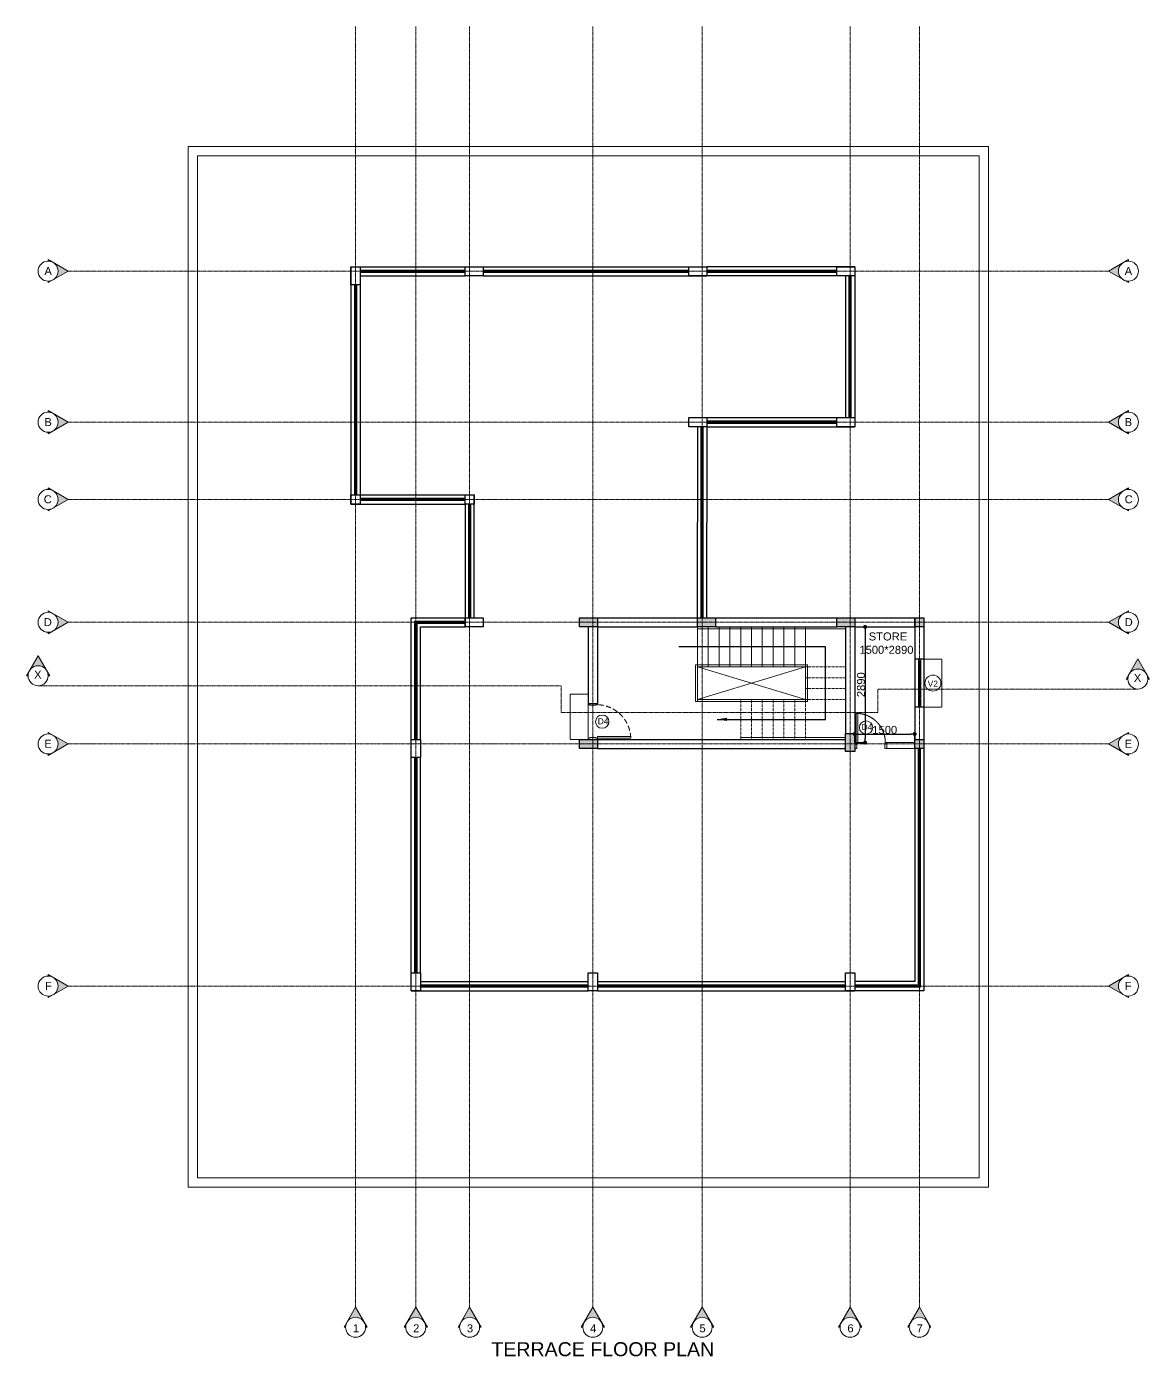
# Model space of a CAD drawing. Header units: millimetres. Extents: x -425671 to 598394, y -194194 to 343585.
# Drawn here: x 36001 to 64064, y 181982 to 215210 of the extents above; entities that cross this region are included whole.
import ezdxf

# ---------------------------------------------------------------- set-up
doc = ezdxf.new("R2010")
doc.units = ezdxf.units.MM
for name, pattern in [('ACAD_ISO10W100', [18, 12, -3, 0, -3]), ('DOT3', [0.06, 0, -0.06]), ('HIDDEN', [9.525, 6.35, -3.175])]:
    doc.linetypes.add(name, pattern=pattern)
for name, color, linetype, lineweight in [('150mm Wall', 250, 'Continuous', 13), ('230mm Wall', 250, 'Continuous', 25), ('A-Door', 250, 'Continuous', 13), ('Bathroom Door', 250, 'Continuous', 9), ('C TEXT', 30, 'Continuous', 13), ('Centre line', 30, 'Continuous', 9), ('Column', 250, 'Continuous', 25), ('Glass', 4, 'Continuous', 5), ('Hidden', 250, 'Continuous', 5), ('Level', 250, 'Continuous', 13), ('Railing', 250, 'Continuous', 9), ('S-DIM', 30, 'Continuous', 13), ('Staircase', 250, 'Continuous', 9), ('TEXT', 30, 'DOT3', 9), ('VENT', 250, 'Continuous', 9)]:
    doc.layers.add(name, color=color, linetype=linetype, lineweight=lineweight)
doc.layers.add('Slab', color=250, linetype='Continuous')
doc.styles.get("Standard").update_dxf_attribs({"font": 'arial.ttf'})
doc.dimstyles.new('ISO-25', dxfattribs={"dimtxt": 200, "dimasz": 180, "dimexe": 1.25, "dimexo": 0.625, "dimtad": 1, "dimtxsty": 'Standard', "dimblk": 'DOT', "dimcen": 2.5, "dimadec": 0, "dimazin": 0, "dimtfac": 1, "dimtmove": 0, "dimatfit": 3, "dimfxl": 0, "dimarcsym": 0})

# ---------------------------------------------------------------- blocks, each defined once
blk = doc.blocks.new('Vent1')
at = {"layer": 'VENT', "linetype": 'Continuous'}
for points in [[(3464310, 845520), (3464250, 845520)], [(3464250, 844320), (3464250, 845520)], [(3464310, 845480), (3464250, 845480)], [(3464255, 844560), (3464255, 845480)], [(3464300, 844560), (3464300, 845480)], [(3464310, 844320), (3464310, 845520)], [(3464310, 844560), (3464250, 844560)], [(3464310, 844520), (3464250, 844520)], [(3464310, 844425), (3464250, 844425)], [(3464310, 844415), (3464250, 844415)], [(3464310, 844320), (3464250, 844320)]]:
    blk.add_lwpolyline(points, dxfattribs=at)
at = {"layer": 'VENT', "color": 4, "linetype": 'Continuous'}
for points in [[(3464277, 844560), (3464277, 845480)], [(3464283, 844560), (3464283, 845480)]]:
    blk.add_lwpolyline(points, dxfattribs=at)
at = {"layer": 'VENT', "linetype": 'Continuous'}
for points in [[(3464310, 844320), (3464310, 844520), (3464250, 844520), (3464250, 844320)], [(3464304, 844326), (3464304, 844514), (3464256, 844514), (3464256, 844326)], [(3464298, 844332), (3464298, 844508), (3464262, 844508), (3464262, 844332)]]:
    blk.add_lwpolyline(points, close=True, dxfattribs=at)
blk = doc.blocks.new('_Dot')
at = {"color": 0, "linetype": 'ByBlock', "lineweight": -2}
blk.add_line((-0.5, 0), (-1, 0), dxfattribs=at)
at = {"color": 0, "linetype": 'ByBlock', "const_width": 0.5}
blk.add_lwpolyline([(-0.25, 0, 1), (0.25, 0, 1)], format="xyb", close=True, dxfattribs=at)
blk = doc.blocks.new('Door1')
at = {"layer": 'Bathroom Door'}
for p, q in [((1900.586, 444.886), (1899.856, 444.886)), ((1900.586, 444.846), (1899.857, 444.846))]:
    blk.add_line(p, q, dxfattribs=at)
for points in [[(1900.736, 444.921), (1900.586, 444.921), (1900.586, 444.886), (1900.636, 444.886), (1900.636, 444.871), (1900.736, 444.871), (1900.736, 444.921)], [(1900.586, 444.886), (1900.586, 444.846)], [(1900.736, 444.121), (1900.586, 444.121), (1900.586, 444.156), (1900.636, 444.156), (1900.636, 444.171), (1900.736, 444.171), (1900.736, 444.121)]]:
    blk.add_lwpolyline(points, dxfattribs=at)
at = {"layer": 'Bathroom Door', "linetype": 'HIDDEN', "ltscale": 20}
blk.add_arc((1900.586, 444.886), 0.73, 180, 270, dxfattribs=at)
blk = doc.blocks.new('Door 900')
at = {"layer": 'A-Door'}
for points in [[(29934124, 12198490), (29934164, 12198490), (29934164, 12198476), (29934239, 12198476), (29934314, 12198476), (29934314, 12198490), (29934354, 12198490), (29934354, 12198524), (29934239, 12198524), (29934124, 12198524)], [(29934164, 12197672), (29934314, 12197672), (29934314, 12197658), (29934354, 12197658), (29934354, 12197624), (29934239, 12197624), (29934124, 12197624), (29934124, 12197658), (29934164, 12197658)]]:
    blk.add_lwpolyline(points, close=True, dxfattribs=at)
blk.add_lwpolyline([(29935187, 12197658), (29934354, 12197658), (29934354, 12197698), (29935185, 12197698)], dxfattribs=at)
at = {"layer": 'A-Door', "linetype": 'HIDDEN', "ltscale": 20}
blk.add_arc((29934327, 12197631), 860, 1.7769, 88.2024, dxfattribs=at)
blk = doc.blocks.new('CC')
at = {"layer": 'C TEXT', "linetype": 'Continuous', "ltscale": 500}
h = blk.add_hatch(color=253, dxfattribs=at)
h.dxf.hatch_style = 1
edge = h.paths.add_edge_path()
edge.add_arc((2471483781, 936793033), 250, 180, 240)
edge.add_line((2471483656, 936792817), (2471483281, 936793033))
edge.add_line((2471483281, 936793033), (2471483656, 936793250))
edge.add_arc((2471483781, 936793033), 250, 120, 180)
h = blk.add_hatch(color=253, dxfattribs=at)
h.dxf.hatch_style = 1
h.paths.add_polyline_path([(2471483781, 936792745), (2471483781, 936792783, -0.131652), (2471483656, 936792817)])
h.paths.add_polyline_path([(2471483781, 936793322), (2471483656, 936793250, -0.131652), (2471483781, 936793283)])
for points in [[(2471483281, 936793033), (2471483781, 936793322)], [(2471483281, 936793033), (2471483781, 936792745)], [(2471483781, 936793283), (2471483781, 936793322)], [(2471483781, 936792745), (2471483781, 936792783)]]:
    blk.add_lwpolyline(points, dxfattribs=at)
blk.add_circle((2471483781, 936793033), 250, dxfattribs=at)
blk = doc.blocks.new('*D250')
at = {"layer": 'Defpoints', "color": 0, "transparency": 16777216}
for p in [(58199, 197533), (56699, 197320), (58199, 197320)]:
    blk.add_point(p, dxfattribs=at)
at = {"layer": 'S-DIM', "color": 0, "lineweight": -2, "transparency": 16777216}
for p, q in [((56699, 197320), (56699, 197534)), ((56799, 197533), (58099, 197533)), ((58199, 197320), (58199, 197534))]:
    blk.add_line(p, q, dxfattribs=at)
at = {"layer": 'S-DIM', "color": 0, "lineweight": -2, "transparency": 16777216, "xscale": 100, "yscale": 100, "zscale": 100, "rotation": 180}
blk.add_blockref('_Dot', (56699, 197533), dxfattribs=at)
at = {"layer": 'S-DIM', "color": 0, "lineweight": -2, "transparency": 16777216, "xscale": 100, "yscale": 100, "zscale": 100}
blk.add_blockref('_Dot', (58199, 197533), dxfattribs=at)
at = {"layer": 'S-DIM', "color": 0, "transparency": 16777216, "insert": (57449, 197635), "char_height": 200, "attachment_point": 5}
blk.add_mtext('1500', dxfattribs=at)
blk = doc.blocks.new('*D251')
at = {"layer": 'Defpoints', "color": 0, "transparency": 16777216}
for p in [(56699, 200210), (56699, 197320), (56958, 197320)]:
    blk.add_point(p, dxfattribs=at)
at = {"layer": 'S-DIM', "color": 0, "lineweight": -2, "transparency": 16777216}
for p, q in [((56700, 200210), (56960, 200210)), ((56958, 200110), (56958, 197420)), ((56700, 197320), (56960, 197320))]:
    blk.add_line(p, q, dxfattribs=at)
at = {"layer": 'S-DIM', "color": 0, "lineweight": -2, "transparency": 16777216, "xscale": 100, "yscale": 100, "zscale": 100}
for p, rotation in [((56958, 200210), 90), ((56958, 197320), 270)]:
    blk.add_blockref('_Dot', p, dxfattribs=dict(at, rotation=rotation))
at = {"layer": 'S-DIM', "color": 0, "transparency": 16777216, "insert": (56856, 198765), "char_height": 200, "attachment_point": 5, "rotation": 90}
blk.add_mtext('2890', dxfattribs=at)
blk = doc.blocks.new('d4')
at = {"layer": 'TEXT', "linetype": 'Continuous'}
blk.add_circle((543327, -501566), 166, dxfattribs=at)
at = {"layer": 'TEXT', "linetype": 'Continuous', "insert": (543214, -501481), "char_height": 150, "attachment_point": 1}
blk.add_mtext_dynamic_manual_height_columns('D4', width=1465.44, gutter_width=12.5, heights=[0], dxfattribs=at)
blk = doc.blocks.new('V2')
at = {"layer": 'TEXT', "linetype": 'Continuous'}
blk.add_circle((537023, -496046), 200, dxfattribs=at)
at = {"layer": 'TEXT', "linetype": 'Continuous', "insert": (536892, -495984), "char_height": 150, "attachment_point": 1}
blk.add_mtext_dynamic_manual_height_columns('V2', width=2115.63, gutter_width=12.5, heights=[0], dxfattribs=at)

msp = doc.modelspace()

# ---------------------------------------------------------------- hatches: boundary and pattern name
at = {"layer": 'Column', "transparency": 33554687}
h = msp.add_hatch(color=256, dxfattribs=at)
h.dxf.hatch_style = 1
h.paths.add_polyline_path([(50269.03, 200439.806), (49819.03, 200439.806), (49819.03, 200209.806), (50269.03, 200209.806)])
h.paths.add_polyline_path([(53219.03, 200439.806), (52769.03, 200439.806), (52769.03, 200209.806), (53219.03, 200209.806)])
h.paths.add_polyline_path([(56699.03, 200439.806), (56249.03, 200439.806), (56249.03, 200209.806), (56699.03, 200209.806)])
h.paths.add_polyline_path([(58429.03, 200439.806), (58199.03, 200439.806), (58199.03, 200209.806), (58429.03, 200209.806)])
h.paths.add_polyline_path([(56699.03, 197549.806), (56469.03, 197549.806), (56469.03, 197099.806), (56699.03, 197099.806)])
h.paths.add_polyline_path([(58429.03, 197399.806), (58199.03, 197399.806), (58199.03, 197169.806), (58429.03, 197169.806)])
h.paths.add_polyline_path([(50269.03, 197399.806), (50153.991, 197399.806), (50039.03, 197399.806), (49819.03, 197399.806), (49819.03, 197169.806), (50269.03, 197169.806)])

# ---------------------------------------------------------------- linework, layer by layer
at = {"layer": '150mm Wall'}
for p, q in [((57499.03, 197319.806), (58199.03, 197319.806)), ((57499.03, 197319.806), (57499.03, 197169.806)), ((57499.03, 197169.806), (58199.03, 197169.806))]:
    msp.add_line(p, q, dxfattribs=at)
at = {"layer": '230mm Wall'}
for p, q in [((44109.03, 203509.806), (44109.03, 203279.806)), ((50269.03, 200439.806), (52769.03, 200439.806)), ((53219.03, 200439.806), (56249.03, 200439.806)), ((56469.03, 200439.806), (58199.03, 200439.806)), ((56699.03, 200439.806), (56699.03, 197549.806)), ((58199.03, 200439.806), (58199.03, 197399.806)), ((58199.03, 200439.806), (58429.03, 200439.806)), ((58429.03, 200439.806), (58429.03, 197399.806)), ((50039.03, 200209.806), (50039.03, 198299.806)), ((50269.03, 200209.806), (52769.03, 200209.806)), ((50269.03, 200209.806), (50269.03, 198299.806)), ((53219.03, 200209.806), (56249.03, 200209.806)), ((56469.03, 200209.806), (56469.03, 197549.806)), ((56699.03, 200209.806), (58199.03, 200209.806)), ((58429.03, 199404.806), (58199.03, 199404.806)), ((50039.03, 198299.806), (50269.03, 198299.806)), ((58429.03, 198204.806), (58199.03, 198204.806)), ((50269.03, 197399.806), (56469.03, 197399.806)), ((50269.03, 197169.806), (56469.03, 197169.806))]:
    msp.add_line(p, q, dxfattribs=at)
at = {"layer": 'Centre line', "linetype": 'ACAD_ISO10W100', "ltscale": 0.6}
for p, q in [((44224.008, 183209.806), (44224.035, 215209.806)), ((45729.018, 183209.806), (45729.044, 215209.806)), ((47074.011, 183209.806), (47074.038, 215209.806)), ((50154.023, 183209.806), (50154.05, 215209.806)), ((52886.511, 183209.806), (52886.538, 215209.806)), ((56584.023, 183209.806), (56584.05, 215209.806)), ((58314.015, 183209.806), (58314.042, 215209.806)), ((37039.03, 209099.806), (63039.03, 209099.806)), ((37039.03, 205324.806), (63039.03, 205324.806)), ((37039.03, 203394.806), (63039.03, 203394.806)), ((37039.03, 200324.806), (63039.03, 200324.806)), ((37039.03, 197284.806), (63039.03, 197284.806)), ((37039.03, 191234.795), (63039.03, 191234.795))]:
    msp.add_line(p, q, dxfattribs=at)
msp.add_lwpolyline([(63775.22, 198658.032), (57278.523, 198658.032), (57278.523, 198068.499), (49359.352, 198068.499), (49359.352, 198740.504), (36289.859, 198740.504)], dxfattribs=at)
at = {"layer": 'Column'}
for points in [[(44109.03, 209209.806), (44339.03, 209209.806), (44339.03, 208759.806), (44109.03, 208759.806)], [(46959.03, 209209.806), (47409.03, 209209.806), (47409.03, 208979.806), (46959.03, 208979.806)], [(52549.03, 209209.806), (52999.03, 209209.806), (52999.03, 208979.806), (52549.03, 208979.806)], [(56249.03, 209209.806), (56699.03, 209209.806), (56699.03, 208979.806), (56249.03, 208979.806)], [(52549.03, 205439.806), (52999.03, 205439.806), (52999.03, 205209.806), (52549.03, 205209.806)], [(56249.03, 205439.806), (56699.03, 205439.806), (56699.03, 205209.806), (56249.03, 205209.806)], [(44109.03, 203509.806), (44339.03, 203509.806), (44339.03, 203279.806), (44109.03, 203279.806)], [(46959.03, 203509.806), (47189.03, 203509.806), (47189.03, 203279.806), (46959.03, 203279.806)], [(46959.03, 200439.806), (47409.03, 200439.806), (47409.03, 200209.806), (46959.03, 200209.806)], [(49819.03, 200439.806), (50269.03, 200439.806), (50269.03, 200209.806), (49819.03, 200209.806)], [(52769.03, 200439.806), (53219.03, 200439.806), (53219.03, 200209.806), (52769.03, 200209.806)], [(56249.03, 200439.806), (56699.03, 200439.806), (56699.03, 200209.806), (56249.03, 200209.806)], [(58199.03, 200439.806), (58429.03, 200439.806), (58429.03, 200209.806), (58199.03, 200209.806)], [(45614.03, 197399.806), (45844.03, 197399.806), (45844.03, 196949.806), (45614.03, 196949.806)], [(49819.03, 197399.806), (50269.03, 197399.806), (50269.03, 197169.806), (49819.03, 197169.806)], [(56469.03, 197549.806), (56699.03, 197549.806), (56699.03, 197099.806), (56469.03, 197099.806)], [(58199.03, 197399.806), (58429.03, 197399.806), (58429.03, 197169.806), (58199.03, 197169.806)], [(45614.03, 191569.785), (45844.03, 191569.785), (45844.03, 191119.785), (45614.03, 191119.785)], [(50039.03, 191569.785), (50269.03, 191569.785), (50269.03, 191119.785), (50039.03, 191119.785)], [(56469.03, 191569.785), (56699.03, 191569.785), (56699.03, 191119.785), (56469.03, 191119.785)]]:
    msp.add_lwpolyline(points, close=True, dxfattribs=at)
at = {"layer": 'Glass'}
for p, q in [((44339.03, 209099.806), (46959.03, 209099.806)), ((44339.03, 209089.806), (46959.03, 209089.806)), ((47409.03, 209099.806), (52549.03, 209099.806)), ((47409.03, 209089.806), (52549.03, 209089.806)), ((52999.03, 209099.806), (56249.03, 209099.806)), ((52999.03, 209089.806), (56249.03, 209089.806)), ((44219.03, 208759.806), (44219.03, 203509.806)), ((44229.03, 208759.806), (44229.03, 203509.806)), ((56579.03, 208979.806), (56579.03, 205439.806)), ((56589.03, 208979.806), (56589.03, 205439.806)), ((52879.03, 205209.806), (52874.03, 200439.931)), ((52889.03, 205209.806), (52884.03, 200439.921)), ((52999.03, 205329.806), (56249.03, 205329.806)), ((52999.03, 205319.806), (56249.03, 205319.806)), ((44339.03, 203399.806), (46959.03, 203399.806)), ((44339.03, 203389.806), (46959.03, 203389.806)), ((47069.03, 203279.806), (47069.03, 200439.806)), ((47079.03, 203279.806), (47079.03, 200439.806))]:
    msp.add_line(p, q, dxfattribs=at)
for points in [[(45724.03, 197399.806), (45724.03, 200329.806), (46959.03, 200329.806)], [(45734.03, 197399.806), (45734.03, 200319.806), (46959.03, 200319.806)], [(58309.03, 197169.806), (58309.03, 191239.785), (56699.03, 191239.785)], [(58319.03, 197169.806), (58319.03, 191229.785), (56699.03, 191229.785)], [(45724.03, 191569.785), (45724.03, 196949.806)], [(45734.03, 191569.785), (45734.03, 196949.806)], [(50039.03, 191239.785), (45844.03, 191239.785)], [(50039.03, 191229.785), (45844.03, 191229.785)], [(56469.03, 191239.785), (50269.03, 191239.785)], [(56469.03, 191229.785), (50269.03, 191229.785)]]:
    msp.add_lwpolyline(points, dxfattribs=at)
at = {"layer": 'Hidden'}
for p, q in [((52769.03, 200209.806), (52769.03, 199209.806)), ((53039.03, 200209.806), (53039.03, 199209.806)), ((53309.03, 200209.806), (53309.03, 199209.806)), ((53579.03, 200209.806), (53579.03, 199209.806)), ((53849.03, 200209.806), (53849.03, 199209.806)), ((54119.03, 200209.806), (54119.03, 199209.806)), ((54389.03, 200209.806), (54389.03, 199209.806)), ((54659.03, 200209.806), (54659.03, 199209.806)), ((54929.03, 200209.806), (54929.03, 199209.806)), ((55199.03, 200209.806), (55199.03, 199209.806)), ((55469.03, 200209.806), (55469.03, 199209.806)), ((52769.03, 199209.806), (55469.03, 199209.806)), ((52769.03, 198399.806), (55469.03, 199209.806)), ((52769.03, 199209.806), (55469.03, 198399.806)), ((55469.03, 199209.806), (55469.03, 198399.806)), ((53849.03, 198399.806), (55469.03, 198399.806))]:
    msp.add_line(p, q, dxfattribs=at)
at = {"layer": 'Hidden', "linetype": 'HIDDEN', "ltscale": 0.3}
for p, q in [((55469.03, 199209.806), (56469.03, 199209.806)), ((55469.03, 198939.806), (56469.03, 198939.806)), ((53849.03, 198399.806), (53849.03, 197399.806)), ((54119.03, 198399.806), (54119.03, 197399.806)), ((54389.03, 198399.806), (54389.03, 197399.806)), ((54659.03, 198399.806), (54659.03, 197399.806)), ((54929.03, 198399.806), (54929.03, 197399.806)), ((55199.03, 198399.806), (55199.03, 197399.806)), ((55469.03, 198669.806), (56469.03, 198669.806)), ((55469.03, 198399.806), (56469.03, 198399.806)), ((55469.03, 198399.806), (55469.03, 197399.806))]:
    msp.add_line(p, q, dxfattribs=at)
at = {"layer": 'Hidden'}
for points in [[(60039.03, 186209.806), (60039.03, 212209.806), (40039.03, 212209.806), (40039.03, 186209.806)], [(59809.03, 186439.806), (59809.03, 211979.806), (40269.03, 211979.806), (40269.03, 186439.806)], [(52719.03, 199259.806), (52769.03, 199259.806), (52769.03, 198349.806), (52719.03, 198349.806)], [(52769.03, 199259.806), (55519.03, 199259.806), (55519.03, 199209.806), (52769.03, 199209.806)], [(52769.03, 198399.806), (55469.03, 198399.806), (55469.03, 199209.806), (52769.03, 199209.806)], [(55519.03, 199259.806), (55469.03, 199259.806), (55469.03, 198349.806), (55519.03, 198349.806)], [(52769.03, 198399.806), (55469.03, 198399.806), (55469.03, 198349.806), (52769.03, 198349.806)]]:
    msp.add_lwpolyline(points, close=True, dxfattribs=at)
at = {"layer": 'Hidden', "linetype": 'HIDDEN', "ltscale": 0.2}
for points in [[(58429.03, 199404.806), (58879.03, 199404.806), (58879.03, 198204.806), (58429.03, 198204.806)], [(50039.03, 198529.806), (49589.03, 198529.806), (49589.03, 197399.806), (50039.03, 197399.806)]]:
    msp.add_lwpolyline(points, close=True, dxfattribs=at)
at = {"layer": 'Railing'}
for p, q in [((44339.03, 209124.806), (46959.03, 209124.806)), ((44339.03, 209064.806), (46959.03, 209064.806)), ((47409.03, 209124.806), (52549.03, 209124.806)), ((47409.03, 209064.806), (52549.03, 209064.806)), ((52999.03, 209124.806), (56249.03, 209124.806)), ((52999.03, 209064.806), (56249.03, 209064.806)), ((44194.03, 208759.806), (44194.03, 203509.806)), ((44254.03, 208759.806), (44254.03, 203509.806)), ((56554.03, 208979.806), (56554.03, 205439.806)), ((56614.03, 208979.806), (56614.03, 205439.806)), ((52999.03, 205354.806), (56249.03, 205354.806)), ((52854.03, 205209.806), (52849.03, 200439.958)), ((52914.03, 205209.806), (52909.03, 200439.895)), ((52999.03, 205294.806), (56249.03, 205294.806)), ((44339.03, 203424.806), (46959.03, 203424.806)), ((44339.03, 203364.806), (46959.03, 203364.806)), ((47044.03, 203279.806), (47044.03, 200439.806)), ((47104.03, 203279.806), (47104.03, 200439.806))]:
    msp.add_line(p, q, dxfattribs=at)
for points in [[(45699.03, 197399.806), (45699.03, 200354.806), (46959.03, 200354.806)], [(45759.03, 197399.806), (45759.03, 200294.806), (46959.03, 200294.806)], [(58284.03, 197169.806), (58284.03, 191264.785), (56699.03, 191264.785)], [(58344.03, 197169.806), (58344.03, 191204.785), (56699.03, 191204.785)], [(45699.03, 191569.785), (45699.03, 196949.806)], [(45759.03, 191569.785), (45759.03, 196949.806)], [(50039.03, 191264.785), (45844.03, 191264.785)], [(50039.03, 191204.785), (45844.03, 191204.785)], [(56469.03, 191264.785), (50269.03, 191264.785)], [(56469.03, 191204.785), (50269.03, 191204.785)]]:
    msp.add_lwpolyline(points, dxfattribs=at)
for points in [[(52769.03, 200209.806), (56469.03, 200209.806), (56469.03, 200159.806), (52769.03, 200159.806)], [(53849.03, 197449.806), (56469.03, 197449.806), (56469.03, 197399.806), (53849.03, 197399.806)]]:
    msp.add_lwpolyline(points, close=True, dxfattribs=at)
at = {"layer": 'Slab'}
for p, q in [((44109.03, 209209.806), (44109.03, 203279.806)), ((44109.03, 209209.806), (46959.03, 209209.806)), ((44339.03, 209209.806), (44339.03, 203279.806)), ((47409.03, 209209.806), (52999.03, 209209.806)), ((56699.03, 209209.806), (52999.03, 209209.806)), ((56699.03, 209209.806), (56699.03, 205209.806)), ((44339.03, 208979.806), (46959.03, 208979.806)), ((47409.03, 208979.806), (52999.03, 208979.806)), ((56699.03, 208979.806), (52999.03, 208979.806)), ((56469.03, 208979.806), (56469.03, 205439.806)), ((52769.271, 205439.806), (56699.03, 205439.806)), ((52769.029, 205209.806), (52764.03, 200440.047)), ((52999.03, 205209.806), (52994.03, 200439.806)), ((52999.03, 205209.806), (56699.03, 205209.806)), ((44109.03, 203509.806), (47189.03, 203509.806)), ((47189.03, 200439.806), (47189.03, 203509.806)), ((44109.03, 203279.806), (46959.03, 203279.806)), ((46959.03, 203279.806), (46959.03, 200209.806)), ((45614.03, 191119.785), (50039.03, 191119.785)), ((45844.03, 191349.785), (50039.03, 191349.785)), ((50269.03, 191119.806), (56699.03, 191119.806))]:
    msp.add_line(p, q, dxfattribs=at)
at = {"layer": 'Slab', "linetype": 'Continuous', "ltscale": 5, "transparency": 33554687}
msp.add_line((50269.03, 191349.806), (56469.03, 191349.806), dxfattribs=at)
at = {"layer": 'Slab', "ltscale": 0.2}
for points in [[(45614.03, 197399.806), (45614.03, 197629.806), (45614.03, 200439.806), (46959.03, 200439.806)], [(45844.03, 197399.806), (45844.03, 200209.806), (46959.03, 200209.806)], [(58429.03, 197169.806), (58429.03, 191119.785), (56699.03, 191119.785)], [(58199.03, 197169.806), (58199.03, 191349.785), (56699.03, 191349.785)], [(45614.03, 191119.785), (45614.03, 196949.806)], [(45844.03, 191569.785), (45844.03, 196949.806)]]:
    msp.add_lwpolyline(points, dxfattribs=at)
at = {"layer": 'Staircase'}
for p, q in [((52769.03, 200209.806), (56469.03, 200209.806)), ((53849.03, 197399.806), (56469.03, 197399.806))]:
    msp.add_line(p, q, dxfattribs=at)

# ---------------------------------------------------------------- block references
at = {"layer": 'A-Door'}
msp.add_blockref('Door 900', (-29884085.444, -12000224.279), dxfattribs=at)
at = {"layer": 'Bathroom Door', "xscale": -1000, "yscale": 1000, "zscale": 1000, "rotation": 89.99999999986657}
msp.add_blockref('Door1', (501619.76, 2097905.446), dxfattribs=at)
at = {"layer": 'C TEXT', "linetype": 'Continuous', "xscale": -1}
for p in [(2471520319.828, -936583933.668), (2471520319.828, -936587708.668), (2471520319.828, -936589638.668), (2471520319.828, -936592708.668), (2471520319.828, -936595748.668), (2471520319.828, -936601798.679)]:
    msp.add_blockref('CC', p, dxfattribs=at)
at = {"layer": 'C TEXT', "linetype": 'Continuous'}
for p in [(-2471420241.769, -936583933.668), (-2471420241.769, -936587708.668), (-2471420241.769, -936589638.668), (-2471420241.769, -936592708.668), (-2471420241.769, -936595748.668), (-2471420241.769, -936601798.679)]:
    msp.add_blockref('CC', p, dxfattribs=at)
at = {"layer": 'C TEXT', "linetype": 'Continuous', "rotation": 270}
for p in [(-936748809.439, 2471666490.604), (-936747304.429, 2471666490.604), (-936745959.436, 2471666490.604), (-936742879.424, 2471666490.604), (-936740146.936, 2471666490.604), (-936736449.424, 2471666490.604), (-936734719.432, 2471666490.604)]:
    msp.add_blockref('CC', p, dxfattribs=at)
at = {"layer": 'Centre line', "linetype": 'Continuous', "rotation": 270}
for p in [(-936756743.615, 2471682771.256), (-936729258.254, 2471682688.785)]:
    msp.add_blockref('CC', p, dxfattribs=at)
at = {"layer": 'Level', "linetype": 'Continuous', "lineweight": 9}
msp.add_blockref('V2', (-478368.83, 694851.153), dxfattribs=at)
at = {"layer": 'Railing'}
msp.add_blockref('Vent1', (-3405961.054, -646115.194), dxfattribs=at)
at = {"layer": 'TEXT', "linetype": 'Continuous'}
for p in [(-492938.682, 699407.704), (-486344.364, 699261.393)]:
    msp.add_blockref('d4', p, dxfattribs=at)

# ---------------------------------------------------------------- texts
at = {"layer": 'C TEXT', "linetype": 'Continuous', "ltscale": 500, "char_height": 200}
for s, insert, attachment_point in [('A', (36632.273, 209203.21), 3), ('A', (63445.786, 209203.21), 1), ('B', (36632.273, 205428.21), 3), ('B', (63445.786, 205428.21), 1), ('C ', (36632.273, 203498.21), 3), ('C ', (63445.786, 203498.21), 1), ('D', (36632.273, 200428.21), 3), ('D', (63445.786, 200428.21), 1), ('E', (36632.273, 197388.21), 3), ('E', (63445.786, 197388.21), 1), ('F', (36632.273, 191338.2), 3), ('F', (63445.786, 191338.2), 1), ('1', (44155.862, 182783.476), 1), ('2', (45660.872, 182783.476), 1), ('3', (47005.865, 182783.476), 1), ('4', (50085.877, 182783.476), 1), ('5', (52818.365, 182783.476), 1), ('6', (56515.877, 182783.476), 1), ('7', (58245.869, 182783.476), 1)]:
    msp.add_mtext_dynamic_manual_height_columns(s, width=187.8802, gutter_width=12.5, heights=[0], dxfattribs=dict(at, insert=insert, attachment_point=attachment_point))
at = {"layer": 'Centre line', "linetype": 'Continuous', "ltscale": 500, "char_height": 200, "attachment_point": 1}
for insert in [(36188.748, 199117.521), (63674.109, 199035.05)]:
    msp.add_mtext_dynamic_manual_height_columns('X', width=187.8802, gutter_width=12.5, heights=[0], dxfattribs=dict(at, insert=insert))
at = {"layer": 'TEXT', "linetype": 'Continuous', "insert": (56815.446, 200071.071), "char_height": 200, "attachment_point": 1}
msp.add_mtext_dynamic_manual_height_columns('   STORE\\P1500*2890', width=1683.4685, gutter_width=12.5, heights=[0], dxfattribs=at)
at = {"layer": 'TEXT', "linetype": 'Continuous', "lineweight": 9, "insert": (47617.135, 182336.479), "char_height": 350, "attachment_point": 1}
msp.add_mtext_dynamic_manual_height_columns('TERRACE FLOOR PLAN', width=15017.05432, gutter_width=12.5, heights=[785.182], dxfattribs=at)

# ---------------------------------------------------------------- dimensions: what is measured, and where the dimension line sits
at = {"layer": 'S-DIM'}
dim = msp.add_linear_dim(base=(56958.477, 197319.806), p1=(56699.03, 200209.806), p2=(56699.03, 197319.806), angle=90, dimstyle='ISO-25', override={"dimasz": 100}, dxfattribs=at)
dim.commit()
dim.dimension.update_dxf_attribs({"geometry": '*D251', "text_midpoint": (56855.738, 198764.806)})
dim = msp.add_linear_dim(base=(58199.03, 197532.734), p1=(56699.03, 197319.806), p2=(58199.03, 197319.806), dimstyle='ISO-25', override={"dimasz": 100}, dxfattribs=at)
dim.commit()
dim.dimension.update_dxf_attribs({"geometry": '*D250', "text_midpoint": (57449.03, 197635.473)})

# ---------------------------------------------------------------- leaders
at = {"layer": 'Hidden'}
msp.add_leader([(53260.667, 197899.806), (55969.03, 197899.806), (55969.03, 199709.806), (52306.361, 199709.806)], dimstyle='ISO-25', override={"dimasz": 250}, dxfattribs=at)

doc.saveas('drawing.dxf')
